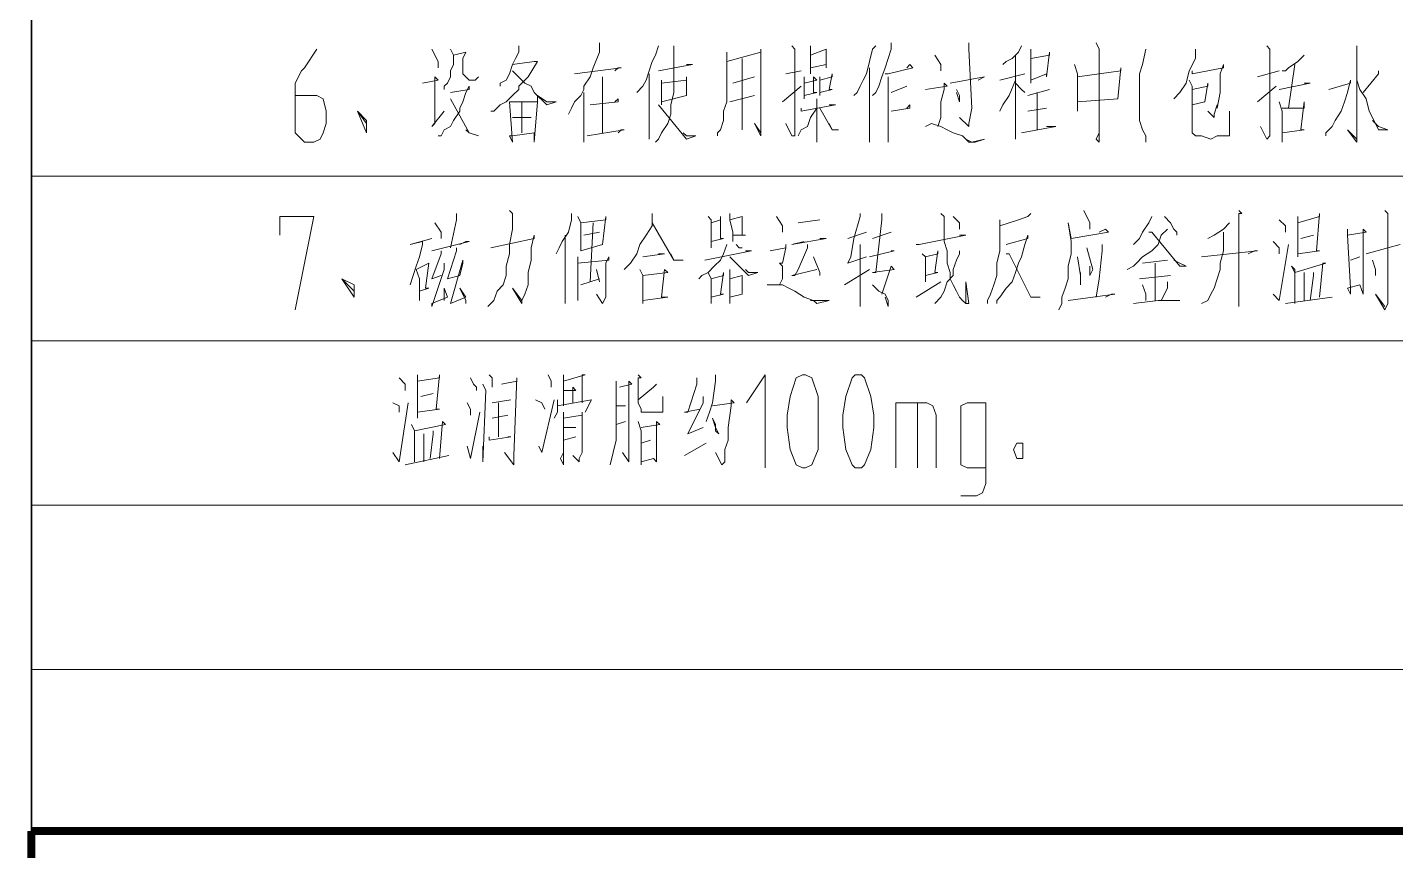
# Model space of a CAD drawing. Header units: inches. Extents: x 46040 to 48278, y -91226 to -88002.
# Drawn here: x 47511.4 to 47723, y -89068.4 to -88941 of the extents above; entities that cross this region are included whole.
import ezdxf

# ---------------------------------------------------------------- set-up
doc = ezdxf.new("R2010")
doc.units = ezdxf.units.IN
doc.layers.add('轮廓线', color=7, linetype='Continuous')

msp = doc.modelspace()

# ---------------------------------------------------------------- linework, layer by layer
at = {"color": 4, "linetype": 'Continuous', "lineweight": 13}
for points, const_width in [([(47511.995, -89502.559), (47511.995, -89065.33)], 1.255), ([(47511.995, -89065.33), (48164.306, -89065.33)], 1.255), ([(47511.995, -89065.33), (48042.945, -89065.33)], 1.123), ([(47511.995, -89065.33), (48164.276, -89065.33)], 1.123), ([(47592.964, -89065.33), (48105.161, -89065.33)], 1.255)]:
    msp.add_lwpolyline(points, dxfattribs=dict(at, const_width=const_width))
at = {"layer": '轮廓线', "lineweight": 35}
for points in [[(47511.995, -88039.568), (47511.995, -89065.33)], [(47511.995, -89065.33), (48164.316, -89065.33)], [(47511.995, -89065.33), (48164.316, -89065.33)]]:
    msp.add_lwpolyline(points, dxfattribs=at)
at = {"layer": '轮廓线', "lineweight": 18}
for points in [[(47556.155, -88944.369), (47554.233, -88947.25), (47553.753, -88947.728), (47552.796, -88949.65), (47552.796, -88951.568), (47552.796, -88955.889), (47552.796, -88957.33), (47553.753, -88958.289), (47554.233, -88958.769), (47555.675, -88958.769), (47556.636, -88958.289), (47557.116, -88957.33), (47557.593, -88955.889), (47557.593, -88953.969), (47557.116, -88952.049), (47556.155, -88951.568), (47552.796, -88951.568)], [(47573.913, -88944.369), (47574.874, -88946.289), (47574.874, -88947.25)], [(47576.796, -88944.369), (47577.276, -88945.33), (47577.276, -88946.769), (47576.796, -88947.728), (47576.796, -88948.689), (47576.316, -88949.65), (47575.835, -88950.129), (47575.835, -88950.609)], [(47587.355, -88943.889), (47587.355, -88944.849), (47586.874, -88945.808), (47586.394, -88946.769), (47585.913, -88948.209), (47585.433, -88949.17), (47584.476, -88949.65), (47584.476, -88950.129)], [(47599.835, -88943.41), (47599.835, -88944.369), (47599.835, -88944.849), (47598.874, -88947.25), (47598.394, -88948.689), (47597.433, -88950.129), (47597.433, -88950.609), (47596.956, -88951.568), (47595.995, -88952.529), (47595.515, -88953.49), (47595.034, -88954.449)], [(47608.956, -88943.889), (47608.476, -88945.33), (47607.995, -88946.289), (47607.515, -88947.728), (47607.034, -88949.17), (47606.554, -88950.129), (47605.593, -88951.09)], [(47611.355, -88943.889), (47611.355, -88944.369), (47611.355, -88947.25), (47611.355, -88949.65), (47611.355, -88951.09), (47610.874, -88953.01), (47610.874, -88954.449), (47610.394, -88955.889), (47609.433, -88957.33), (47608.956, -88958.289), (47608.476, -88958.769)], [(47619.515, -88946.289), (47624.796, -88944.849), (47624.796, -88944.369), (47624.796, -88946.289), (47624.796, -88951.09), (47624.796, -88953.969), (47624.796, -88955.889), (47624.796, -88957.33), (47624.796, -88957.808), (47623.835, -88955.889), (47624.796, -88957.33)], [(47632.476, -88943.889), (47632.476, -88945.33), (47632.476, -88948.209), (47632.476, -88947.25), (47634.874, -88946.769), (47634.874, -88947.25), (47634.874, -88944.369), (47632.476, -88945.33)], [(47642.554, -88943.889), (47642.073, -88944.369), (47641.593, -88946.289), (47641.116, -88948.209), (47640.636, -88949.17), (47640.155, -88950.129), (47639.675, -88951.09), (47639.194, -88951.568)], [(47644.956, -88943.41), (47644.956, -88944.369), (47643.995, -88947.25), (47643.515, -88948.689), (47643.034, -88950.129), (47642.554, -88951.09), (47642.073, -88951.568)], [(47656.956, -88943.41), (47656.956, -88944.369), (47657.433, -88953.49), (47656.956, -88955.889), (47656.956, -88956.369), (47655.515, -88954.93)], [(47665.116, -88943.889), (47664.636, -88944.849), (47663.675, -88945.808), (47662.714, -88946.289), (47662.233, -88946.769)], [(47666.554, -88944.369), (47666.554, -88945.808), (47666.554, -88947.728), (47666.554, -88949.65)], [(47676.636, -88943.41), (47677.116, -88944.369), (47677.116, -88958.769), (47676.636, -88958.289), (47677.116, -88957.33)], [(47684.316, -88944.369), (47683.835, -88946.769), (47683.355, -88948.209), (47683.355, -88950.609), (47683.355, -88952.529), (47683.355, -88955.41), (47683.835, -88956.849), (47684.316, -88957.808), (47684.316, -88958.769)], [(47691.995, -88944.369), (47691.995, -88945.808), (47691.034, -88947.728), (47690.554, -88949.65), (47689.593, -88951.09), (47688.636, -88952.049)], [(47716.956, -88943.889), (47716.956, -88944.849), (47716.956, -88957.33), (47716.956, -88958.289), (47716.956, -88958.769), (47715.515, -88956.849), (47716.956, -88958.289)], [(47577.276, -88945.33), (47579.194, -88944.849), (47578.714, -88945.808), (47578.714, -88946.769), (47578.714, -88947.25), (47578.714, -88948.209), (47579.194, -88948.689), (47579.675, -88949.17), (47580.636, -88949.17), (47581.116, -88948.689)], [(47586.394, -88946.769), (47589.753, -88946.289), (47590.233, -88946.289), (47588.796, -88948.689), (47588.316, -88949.17), (47587.355, -88950.129), (47587.355, -88950.609), (47586.394, -88951.568), (47585.433, -88952.529), (47584.476, -88953.01), (47583.515, -88953.969), (47583.034, -88953.969)], [(47619.515, -88944.849), (47619.515, -88946.289), (47619.515, -88947.728), (47619.515, -88950.609), (47619.515, -88952.529), (47619.034, -88953.969), (47619.034, -88955.41), (47618.554, -88956.849), (47618.073, -88957.33), (47618.073, -88957.808)], [(47621.913, -88945.808), (47621.913, -88955.41), (47621.913, -88956.849), (47621.913, -88956.369), (47621.913, -88954.93)], [(47651.675, -88945.33), (47652.636, -88946.769), (47652.636, -88947.728)], [(47664.155, -88945.33), (47664.155, -88958.289), (47664.155, -88957.33), (47664.155, -88955.889)], [(47666.554, -88949.17), (47668.956, -88948.209), (47668.956, -88948.689), (47669.433, -88944.849), (47669.433, -88945.33), (47666.554, -88945.808)], [(47708.796, -88945.33), (47707.835, -88946.289), (47706.394, -88947.25), (47705.913, -88947.728), (47705.433, -88947.728)], [(47572.476, -88949.65), (47574.874, -88949.17), (47574.394, -88948.689), (47574.394, -88949.65), (47574.394, -88955.889), (47573.913, -88956.369), (47575.835, -88953.969)], [(47586.394, -88947.728), (47586.874, -88948.209), (47587.835, -88949.17), (47588.316, -88949.65), (47589.276, -88950.129), (47589.753, -88951.09), (47591.675, -88953.01), (47593.116, -88952.529), (47591.675, -88952.529), (47590.233, -88951.568), (47590.233, -88952.529), (47586.394, -88952.529), (47585.913, -88952.529), (47586.394, -88958.769), (47585.913, -88957.808), (47586.394, -88957.808), (47589.753, -88957.33), (47589.753, -88958.769), (47590.233, -88952.529)], [(47595.995, -88948.209), (47603.194, -88947.25), (47602.714, -88947.25), (47602.233, -88947.728)], [(47600.316, -88948.689), (47600.316, -88949.17), (47600.316, -88957.33)], [(47607.515, -88948.209), (47607.515, -88955.889), (47607.515, -88958.289), (47607.515, -88957.33), (47607.515, -88955.889)], [(47608.956, -88947.728), (47614.233, -88946.769), (47613.753, -88946.769), (47613.276, -88946.769)], [(47609.433, -88949.17), (47609.433, -88950.129), (47609.433, -88951.568), (47609.433, -88953.01), (47609.433, -88952.529), (47613.276, -88951.568), (47613.276, -88948.689), (47613.276, -88949.17), (47609.433, -88949.65)], [(47623.835, -88948.689), (47620.476, -88949.65)], [(47628.636, -88948.209), (47631.034, -88947.728)], [(47631.515, -88948.689), (47631.515, -88949.65), (47631.515, -88952.049), (47631.515, -88951.568), (47633.433, -88951.09), (47632.956, -88951.09), (47632.956, -88948.689), (47633.433, -88949.17), (47631.515, -88949.65)], [(47633.913, -88948.689), (47633.913, -88949.17), (47633.913, -88951.568), (47633.913, -88951.09), (47635.835, -88950.609), (47635.355, -88950.609), (47635.835, -88948.209), (47635.835, -88948.689), (47633.913, -88949.17)], [(47641.593, -88947.25), (47641.593, -88958.769), (47641.593, -88957.33), (47641.593, -88956.369)], [(47643.995, -88948.209), (47644.476, -88948.209), (47648.316, -88947.25), (47647.835, -88946.769), (47647.355, -88947.25)], [(47644.476, -88948.689), (47644.476, -88954.93), (47644.476, -88957.33), (47644.476, -88958.769), (47644.476, -88958.289), (47644.476, -88956.369)], [(47654.073, -88949.65), (47659.355, -88948.689), (47658.394, -88949.17)], [(47665.593, -88948.209), (47661.753, -88949.17)], [(47673.276, -88946.769), (47673.753, -88948.209), (47673.753, -88952.529), (47673.753, -88953.969)], [(47673.753, -88948.689), (47680.476, -88947.728), (47680.476, -88947.25), (47679.995, -88952.049), (47673.753, -88952.529)], [(47701.593, -88948.689), (47704.956, -88947.728)], [(47707.355, -88946.769), (47706.394, -88953.49)], [(47720.316, -88947.728), (47720.316, -88948.209), (47717.913, -88951.09)], [(47576.796, -88951.09), (47579.675, -88950.609), (47579.675, -88950.129), (47579.194, -88951.09), (47578.714, -88952.529), (47578.233, -88953.49), (47578.233, -88953.969), (47577.276, -88955.41), (47576.796, -88956.369), (47575.835, -88956.849), (47575.355, -88957.808), (47574.874, -88957.808)], [(47628.155, -88952.529), (47631.034, -88950.129)], [(47644.956, -88951.09), (47647.355, -88950.129)], [(47650.233, -88950.609), (47653.593, -88950.129), (47653.116, -88949.65), (47653.116, -88950.609), (47652.636, -88952.529), (47652.636, -88953.01), (47652.636, -88953.49), (47652.636, -88954.449), (47652.636, -88954.93), (47652.155, -88956.369)], [(47655.034, -88950.609), (47655.515, -88951.568), (47655.515, -88952.529), (47655.034, -88951.09)], [(47664.155, -88949.17), (47663.194, -88951.568), (47662.233, -88953.01), (47661.753, -88953.969)], [(47664.155, -88949.65), (47665.116, -88950.609), (47665.593, -88951.09)], [(47666.073, -88951.568), (47669.433, -88950.609)], [(47691.515, -88950.609), (47693.913, -88950.129), (47693.913, -88949.65), (47693.433, -88952.529), (47691.515, -88953.01)], [(47701.593, -88952.529), (47704.476, -88950.129)], [(47704.956, -88950.609), (47709.753, -88949.65), (47709.276, -88949.65), (47708.796, -88949.65)], [(47712.636, -88950.609), (47715.995, -88949.65), (47715.995, -88949.17), (47715.515, -88951.09), (47715.034, -88952.529), (47714.554, -88953.969), (47713.593, -88955.41), (47713.116, -88956.369), (47712.155, -88957.33), (47712.155, -88957.808)], [(47716.956, -88949.17), (47717.433, -88950.609), (47718.394, -88952.049), (47718.874, -88953.969), (47719.835, -88955.889), (47720.316, -88956.849), (47721.753, -88956.849), (47720.316, -88956.369)], [(47587.835, -88952.529), (47587.835, -88957.33)], [(47597.433, -88951.09), (47597.433, -88957.33), (47597.433, -88958.289), (47597.433, -88958.769), (47597.433, -88957.808), (47597.433, -88956.849)], [(47598.394, -88953.01), (47598.394, -88953.01), (47602.714, -88952.529), (47602.714, -88952.049), (47602.233, -88952.529)], [(47608.956, -88953.01), (47613.276, -88958.289), (47614.714, -88957.808), (47613.276, -88957.808), (47612.796, -88957.33)], [(47619.995, -88952.529), (47623.835, -88951.568)], [(47631.034, -88953.49), (47631.034, -88953.969), (47636.316, -88953.01), (47635.835, -88953.01), (47635.355, -88953.01)], [(47633.433, -88952.049), (47633.433, -88952.529), (47633.433, -88958.769), (47633.433, -88957.808), (47633.433, -88957.33)], [(47644.956, -88953.969), (47647.835, -88953.49), (47647.835, -88953.01), (47647.355, -88953.49)], [(47667.515, -88951.09), (47667.515, -88956.849)], [(47704.956, -88952.529), (47705.433, -88953.969), (47705.433, -88958.769), (47705.433, -88957.33), (47708.796, -88956.849), (47708.316, -88956.849), (47708.796, -88952.529), (47708.796, -88953.49), (47705.433, -88953.49)], [(47563.835, -88955.889), (47562.394, -88953.969), (47563.835, -88957.33), (47563.835, -88955.41), (47562.394, -88953.969)], [(47586.394, -88954.93), (47589.276, -88954.93)], [(47633.433, -88953.49), (47632.476, -88954.93), (47631.995, -88956.369), (47631.034, -88956.849), (47630.554, -88957.808)], [(47668.956, -88953.49), (47666.073, -88953.969)], [(47597.913, -88957.808), (47603.675, -88956.849), (47603.194, -88956.849), (47602.714, -88957.33)], [(47650.233, -88956.369), (47651.194, -88955.889), (47652.636, -88956.369), (47653.593, -88956.849), (47654.554, -88957.33), (47655.995, -88957.808), (47656.956, -88958.769), (47657.913, -88958.769), (47659.355, -88958.289), (47657.433, -88958.769), (47656.476, -88958.289)], [(47665.116, -88957.33), (47670.394, -88956.369), (47669.913, -88956.369), (47668.956, -88956.369)], [(47719.355, -88955.41), (47720.316, -88956.369)], [(47577.753, -88969.808), (47577.753, -88970.769), (47576.796, -88975.09)], [(47585.913, -88969.33), (47586.394, -88969.808), (47586.394, -88972.209), (47585.913, -88974.609), (47585.913, -88976.049), (47585.433, -88977.969), (47585.433, -88979.41), (47584.956, -88980.849), (47583.995, -88981.808), (47583.515, -88983.25), (47583.034, -88983.728), (47582.554, -88984.209)], [(47595.515, -88969.808), (47595.515, -88970.769), (47595.034, -88972.689), (47594.073, -88974.129), (47593.593, -88975.09), (47593.116, -88976.049)], [(47607.995, -88969.808), (47607.995, -88971.728), (47607.034, -88973.17), (47606.073, -88974.609), (47605.593, -88976.049), (47604.636, -88977.49), (47603.675, -88978.449)], [(47619.995, -88969.808), (47619.995, -88970.769), (47620.476, -88972.689), (47620.476, -88974.129), (47620.476, -88973.17), (47622.394, -88973.17), (47621.913, -88973.17), (47621.913, -88970.289), (47619.995, -88970.769)], [(47640.155, -88969.808), (47640.155, -88970.289), (47639.194, -88973.65), (47638.714, -88976.529), (47638.233, -88977.49), (47641.116, -88976.529)], [(47643.515, -88969.808), (47643.515, -88970.769), (47642.554, -88978.93), (47642.073, -88978.93), (47645.433, -88978.449), (47644.956, -88977.969), (47643.515, -88982.289)], [(47652.636, -88969.808), (47653.116, -88970.289), (47653.116, -88970.769), (47653.116, -88974.129), (47653.593, -88975.568), (47653.593, -88976.529), (47653.593, -88977.49), (47654.073, -88978.93), (47654.073, -88979.889), (47654.554, -88980.849), (47655.034, -88981.808), (47655.515, -88982.769), (47655.995, -88983.25), (47656.476, -88983.728), (47656.956, -88983.728), (47656.476, -88980.369), (47656.476, -88983.728)], [(47666.554, -88969.808), (47666.073, -88970.289), (47664.636, -88970.769), (47663.194, -88971.25), (47661.753, -88971.728)], [(47674.714, -88969.33), (47675.675, -88971.25), (47675.675, -88972.209)], [(47698.714, -88969.33), (47699.194, -88969.808), (47698.714, -88969.808), (47698.714, -88984.209), (47698.714, -88983.25), (47698.714, -88981.808)], [(47707.835, -88970.289), (47707.835, -88971.25), (47707.835, -88973.65), (47707.835, -88976.529), (47707.835, -88976.049), (47711.194, -88975.568), (47710.714, -88975.568), (47711.194, -88969.808), (47711.194, -88970.289), (47707.835, -88971.25)], [(47721.276, -88969.33), (47721.753, -88969.808), (47721.753, -88976.529), (47721.753, -88980.369), (47721.753, -88983.728), (47721.276, -88984.689), (47719.835, -88982.289), (47721.276, -88984.209)], [(47550.394, -88973.17), (47550.394, -88970.289), (47555.675, -88970.289), (47552.796, -88984.689)], [(47574.394, -88971.25), (47575.355, -88972.689), (47575.355, -88973.65)], [(47596.476, -88970.289), (47596.956, -88971.25), (47596.956, -88975.568), (47600.316, -88974.609), (47600.796, -88970.289), (47600.796, -88970.769), (47596.956, -88971.25)], [(47598.874, -88971.25), (47598.394, -88980.369)], [(47616.636, -88970.289), (47617.116, -88970.769), (47617.116, -88971.728), (47617.116, -88975.09), (47617.116, -88974.129), (47619.034, -88973.65), (47618.554, -88973.65), (47618.554, -88970.289), (47618.554, -88970.769), (47617.116, -88971.25)], [(47627.194, -88970.289), (47628.155, -88971.728), (47628.155, -88972.689)], [(47630.554, -88971.25), (47633.913, -88970.769)], [(47654.554, -88970.289), (47655.515, -88971.25), (47655.515, -88972.209)], [(47661.753, -88970.769), (47661.753, -88972.209), (47661.753, -88973.65), (47661.753, -88975.568), (47661.276, -88977.49), (47661.276, -88979.41), (47660.796, -88980.849), (47660.316, -88982.289), (47659.835, -88983.25), (47659.835, -88983.728)], [(47677.116, -88972.689), (47678.073, -88972.209), (47678.554, -88972.689), (47672.796, -88973.65), (47672.316, -88971.25), (47672.796, -88974.129), (47672.796, -88976.049), (47672.316, -88977.969), (47672.316, -88979.889), (47671.835, -88981.33), (47671.355, -88982.769), (47671.355, -88983.728), (47670.874, -88984.689)], [(47685.276, -88970.289), (47684.796, -88971.25), (47683.835, -88972.689), (47683.355, -88973.65), (47682.394, -88974.609)], [(47687.194, -88970.289), (47688.155, -88971.25), (47688.636, -88972.209), (47689.116, -88972.689), (47689.116, -88973.17)], [(47697.276, -88971.25), (47696.316, -88972.209), (47694.874, -88973.17), (47693.913, -88973.65)], [(47704.956, -88970.769), (47705.913, -88971.728), (47705.913, -88972.689)], [(47573.913, -88973.65), (47570.554, -88974.609), (47572.476, -88974.129), (47572.476, -88974.609), (47571.995, -88976.529), (47571.515, -88977.969), (47571.034, -88979.41), (47570.554, -88980.849)], [(47573.913, -88975.568), (47579.675, -88974.129), (47579.194, -88974.129), (47578.233, -88974.609)], [(47583.034, -88975.09), (47589.753, -88973.65), (47589.753, -88973.17), (47589.276, -88975.09), (47589.276, -88977.01), (47588.796, -88978.93), (47588.796, -88980.849), (47588.316, -88982.289), (47587.835, -88983.25), (47587.835, -88983.728), (47586.394, -88981.33), (47587.835, -88983.25)], [(47594.554, -88973.17), (47594.554, -88983.728), (47594.554, -88982.769), (47594.554, -88981.808)], [(47597.433, -88973.17), (47599.835, -88972.689)], [(47631.515, -88974.129), (47629.593, -88974.609), (47634.874, -88973.65), (47634.394, -88973.65), (47633.913, -88973.65)], [(47641.116, -88972.689), (47638.233, -88973.65)], [(47642.073, -88973.65), (47644.956, -88972.689)], [(47648.796, -88974.609), (47649.276, -88974.609), (47656.476, -88973.17), (47655.995, -88973.17), (47655.515, -88973.17)], [(47662.714, -88974.609), (47666.073, -88973.65), (47666.073, -88973.17), (47665.593, -88974.609), (47665.116, -88976.529), (47664.636, -88977.49), (47664.155, -88978.93), (47663.675, -88980.369), (47662.714, -88981.33), (47661.753, -88982.769), (47661.276, -88983.25), (47661.276, -88983.728)], [(47687.675, -88972.209), (47686.714, -88973.17), (47686.233, -88974.609), (47685.276, -88975.568), (47683.835, -88976.529), (47682.874, -88977.49), (47682.394, -88977.969), (47681.433, -88978.449)], [(47684.796, -88972.689), (47685.276, -88972.689), (47689.593, -88977.969), (47690.554, -88977.969), (47689.593, -88977.49), (47688.636, -88977.01)], [(47696.316, -88972.689), (47696.316, -88975.568), (47695.835, -88977.49), (47695.835, -88978.449), (47695.355, -88979.889), (47694.874, -88981.33), (47694.394, -88982.289), (47693.913, -88983.25), (47692.956, -88983.728)], [(47703.995, -88974.129), (47704.956, -88975.09), (47704.956, -88976.049)], [(47708.316, -88973.65), (47710.233, -88973.17)], [(47715.515, -88972.209), (47715.515, -88973.17), (47715.995, -88981.33), (47715.995, -88982.289), (47715.515, -88981.33), (47717.433, -88980.849), (47717.913, -88982.289), (47717.913, -88977.01), (47717.913, -88972.209), (47718.394, -88972.689), (47715.515, -88973.17)], [(47575.355, -88975.568), (47575.355, -88976.049), (47573.913, -88979.889), (47575.355, -88979.41)], [(47577.753, -88975.09), (47577.753, -88975.568), (47576.316, -88979.889), (47578.233, -88979.41), (47578.714, -88977.49), (47578.714, -88977.01), (47576.796, -88983.728), (47579.194, -88982.769), (47578.233, -88981.33), (47579.194, -88983.25), (47579.194, -88983.728)], [(47606.554, -88976.529), (47609.913, -88976.049), (47609.433, -88976.049), (47608.956, -88976.049)], [(47619.515, -88974.609), (47619.034, -88976.049), (47618.554, -88977.01), (47617.593, -88977.969), (47616.636, -88978.93), (47615.675, -88979.41), (47615.194, -88979.889)], [(47616.155, -88977.01), (47623.355, -88975.568), (47622.874, -88975.568), (47622.394, -88975.568)], [(47620.956, -88974.609), (47621.433, -88975.09), (47621.913, -88975.09)], [(47633.433, -88978.449), (47629.593, -88979.41), (47630.073, -88979.41), (47630.554, -88978.449), (47631.995, -88975.09), (47631.995, -88974.609)], [(47640.155, -88974.609), (47640.155, -88975.09), (47640.155, -88984.209), (47640.155, -88983.25), (47640.155, -88982.289)], [(47641.593, -88976.529), (47645.433, -88975.568), (47644.956, -88975.568)], [(47649.753, -88976.049), (47650.233, -88976.529), (47650.233, -88978.449), (47650.233, -88980.369), (47650.233, -88979.41), (47652.155, -88978.93), (47651.675, -88978.93), (47652.155, -88975.568), (47652.155, -88976.049), (47650.233, -88976.529)], [(47655.515, -88975.568), (47655.515, -88976.049), (47655.034, -88977.01), (47654.554, -88978.449), (47654.554, -88979.41), (47653.593, -88980.369), (47653.116, -88981.808), (47652.636, -88982.769), (47651.675, -88983.728)], [(47675.194, -88975.09), (47676.155, -88978.449), (47675.675, -88979.41), (47675.675, -88977.969)], [(47677.593, -88974.609), (47677.593, -88975.568), (47677.116, -88979.889), (47676.636, -88982.769)], [(47692.956, -88976.529), (47701.593, -88975.568), (47701.116, -88975.568), (47700.155, -88976.049)], [(47703.995, -88982.289), (47704.956, -88983.25), (47706.394, -88974.609)], [(47718.394, -88976.049), (47721.753, -88975.09), (47723.675, -88974.609)], [(47571.515, -88978.449), (47571.995, -88979.889), (47571.995, -88981.808), (47571.995, -88983.25), (47571.995, -88982.769), (47571.995, -88981.808), (47573.433, -88981.33), (47572.956, -88981.33), (47573.433, -88977.49), (47571.515, -88978.449)], [(47575.835, -88977.49), (47575.835, -88978.449), (47573.913, -88984.209), (47573.913, -88983.728), (47576.316, -88982.769), (47575.835, -88981.33), (47575.835, -88983.25), (47575.835, -88982.769)], [(47596.476, -88976.529), (47596.476, -88983.25), (47596.476, -88982.769), (47596.476, -88981.808)], [(47599.355, -88978.449), (47599.835, -88980.369)], [(47606.073, -88978.449), (47606.554, -88979.41), (47606.554, -88981.33), (47606.554, -88983.728), (47606.554, -88983.25), (47610.394, -88982.769), (47609.433, -88982.769), (47609.913, -88978.449), (47610.394, -88978.93), (47606.554, -88979.41)], [(47619.995, -88976.529), (47622.874, -88979.41), (47624.316, -88978.93), (47622.874, -88978.93), (47622.394, -88978.449)], [(47619.995, -88978.449), (47619.995, -88979.41), (47619.995, -88983.728), (47619.995, -88982.769), (47621.913, -88982.289), (47621.913, -88979.41), (47619.995, -88979.889)], [(47632.956, -88976.529), (47633.913, -88978.93), (47633.913, -88979.41)], [(47637.753, -88980.849), (47641.593, -88978.449)], [(47673.753, -88976.529), (47674.233, -88979.41), (47674.233, -88980.849), (47674.233, -88978.93)], [(47687.675, -88977.01), (47683.835, -88977.49)], [(47685.753, -88977.49), (47685.753, -88983.25)], [(47711.194, -88982.769), (47711.675, -88977.49), (47712.155, -88977.49), (47707.355, -88978.93), (47706.874, -88977.969), (47707.355, -88978.449), (47707.355, -88983.728)], [(47715.995, -88977.01), (47717.433, -88976.529)], [(47719.355, -88977.01), (47719.835, -88978.449), (47719.835, -88979.41)], [(47561.913, -88981.808), (47559.995, -88979.889), (47561.913, -88982.769), (47561.913, -88980.849), (47559.995, -88979.889)], [(47596.956, -88980.849), (47599.835, -88979.889)], [(47616.636, -88978.93), (47617.116, -88979.889), (47617.116, -88981.808), (47617.116, -88982.289), (47617.116, -88983.728), (47617.116, -88982.769), (47619.034, -88982.289), (47618.554, -88982.289), (47619.034, -88978.93), (47619.034, -88979.41), (47617.116, -88979.889)], [(47648.796, -88982.769), (47648.796, -88982.769), (47652.636, -88980.369)], [(47688.155, -88979.41), (47683.355, -88979.889)], [(47687.675, -88980.369), (47687.675, -88981.33), (47686.714, -88983.25)], [(47708.796, -88983.25), (47708.796, -88979.41), (47708.796, -88978.93)], [(47710.233, -88978.93), (47710.233, -88979.41), (47709.753, -88983.25)], [(47625.753, -88980.849), (47627.194, -88980.849), (47628.155, -88980.849), (47629.116, -88981.33), (47630.073, -88981.808), (47631.515, -88982.769), (47632.956, -88983.25), (47633.433, -88983.728), (47635.355, -88983.25), (47633.433, -88983.25), (47632.476, -88983.25)], [(47642.073, -88980.849), (47643.034, -88981.808), (47643.995, -88982.289), (47644.476, -88983.25), (47644.476, -88983.728), (47644.476, -88984.209), (47643.995, -88982.769)], [(47672.316, -88983.25), (47679.515, -88982.289), (47679.034, -88982.289), (47678.073, -88982.769)], [(47683.835, -88980.849), (47684.316, -88982.289), (47684.316, -88982.769), (47684.316, -88983.25)], [(47682.394, -88983.728), (47686.233, -88983.25), (47689.593, -88983.25), (47689.116, -88983.25), (47688.155, -88983.25)], [(47705.913, -88983.728), (47713.116, -88982.769)], [(47568.84, -88995.25), (47569.801, -88996.209), (47569.801, -88997.17)], [(47571.719, -88994.769), (47571.719, -88996.209), (47571.719, -88998.129), (47571.719, -89001.49), (47571.719, -89000.529), (47575.078, -89000.049), (47574.598, -89000.049), (47575.078, -88994.769), (47575.078, -88995.25), (47571.719, -88995.728)], [(47579.879, -88995.25), (47580.36, -88996.209), (47580.84, -88996.689), (47580.84, -88997.17)], [(47582.758, -88994.769), (47583.239, -88995.25), (47583.239, -88995.728), (47583.239, -88996.689)], [(47591.879, -88994.769), (47592.36, -88995.728), (47592.36, -88996.209), (47592.36, -88996.689)], [(47594.278, -88994.769), (47594.278, -88999.568)], [(47594.278, -88995.728), (47594.278, -88995.728), (47597.641, -88994.769), (47597.16, -88994.769), (47597.16, -88999.09)], [(47614.918, -88995.25), (47614.918, -88996.209), (47613.481, -89000.529), (47613, -89000.529), (47615.399, -89000.049)], [(47617.801, -88994.769), (47617.801, -88995.728), (47617.321, -88999.09), (47616.84, -89000.529), (47616.36, -89001.969)], [(47625.481, -89009.17), (47625.481, -88994.769), (47622.598, -88999.09)], [(47631.719, -89009.17), (47632.68, -89008.689), (47633.641, -89006.289), (47633.641, -89002.93), (47633.641, -89001.01), (47633.641, -88998.129), (47632.68, -88995.25), (47631.719, -88994.769), (47631.239, -88994.769), (47630.278, -88995.25), (47629.321, -88998.129), (47628.84, -89001.01), (47628.84, -89002.93), (47629.321, -89006.289), (47630.278, -89008.689), (47631.239, -89009.17), (47631.719, -89009.17)], [(47640.36, -89009.17), (47640.84, -89008.689), (47641.801, -89006.289), (47642.278, -89002.93), (47642.278, -89001.01), (47641.801, -88998.129), (47640.84, -88995.25), (47640.36, -88994.769), (47639.399, -88994.769), (47638.918, -88995.25), (47637.957, -88998.129), (47637.481, -89001.01), (47637.481, -89002.93), (47637.957, -89006.289), (47638.918, -89008.689), (47639.399, -89009.17), (47640.36, -89009.17)], [(47581.801, -88996.209), (47582.278, -88997.17), (47581.801, -89008.209), (47581.801, -89007.25), (47581.801, -89005.808)], [(47594.278, -88997.17), (47596.199, -88997.17), (47595.719, -88996.689), (47595.719, -88999.09)], [(47602.438, -88995.728), (47602.438, -88996.689), (47602.438, -88999.568), (47602.438, -89001.49), (47602.438, -89003.41), (47602.438, -89004.849), (47601.957, -89006.769), (47601.481, -89008.689)], [(47608.68, -88996.209), (47608.199, -88996.689), (47605.801, -88998.609)], [(47567.879, -88999.09), (47568.84, -88999.568), (47568.84, -89000.529)], [(47567.879, -89006.769), (47568.84, -89008.209), (47570.278, -88999.09)], [(47572.199, -88998.129), (47574.117, -88997.65)], [(47579.399, -88999.09), (47579.879, -89000.049), (47579.879, -89001.01)], [(47583.239, -88999.09), (47586.117, -88998.609)], [(47584.199, -89004.369), (47584.199, -88999.09)], [(47589.957, -88998.609), (47590.918, -88999.09), (47591.399, -89000.049)], [(47590.438, -89005.808), (47590.918, -89006.769), (47592.84, -88998.609)], [(47593.321, -88998.609), (47593.321, -88999.568), (47593.321, -89000.529), (47592.84, -89001.49)], [(47593.321, -88999.568), (47598.598, -88998.609), (47597.641, -89000.529)], [(47602.438, -88999.568), (47603.879, -88999.568)], [(47615.879, -88998.129), (47615.879, -88999.09), (47613.481, -89003.889), (47615.879, -89002.93)], [(47645.641, -89009.17), (47645.641, -88999.09), (47650.438, -88999.09), (47651.399, -88999.568), (47651.879, -89001.01), (47651.879, -89009.17)], [(47649, -89009.17), (47649, -88999.09)], [(47659.559, -89009.17), (47656.68, -89009.17), (47655.719, -89008.689), (47655.719, -89007.25), (47655.719, -89001.01), (47655.719, -88999.568), (47656.68, -88999.09), (47659.559, -88999.09), (47659.559, -89011.568), (47659.078, -89013.01), (47658.117, -89013.49), (47655.719, -89013.49)], [(47579.399, -89005.808), (47579.879, -89007.728), (47581.321, -89000.529)], [(47585.641, -89001.01), (47583.239, -89001.49)], [(47594.278, -89000.529), (47594.278, -89001.49), (47594.278, -89008.689), (47593.801, -89007.728), (47594.278, -89006.769)], [(47617.321, -89001.49), (47617.801, -89002.93), (47618.278, -89003.889)], [(47617.321, -89001.49), (47617.801, -89002.449), (47617.801, -89003.41), (47618.278, -89003.889)], [(47574.117, -89003.41), (47574.117, -89003.889), (47573.641, -89007.728)], [(47596.199, -89002.93), (47594.278, -89002.93)], [(47603.879, -89001.969), (47603.879, -89001.969), (47602.438, -89002.449)], [(47605.801, -89001.969), (47606.278, -89003.41), (47606.278, -89008.689), (47606.278, -89008.209), (47608.199, -89007.728), (47608.68, -89008.209), (47608.68, -89006.289), (47608.68, -89001.969), (47609.16, -89002.449), (47606.278, -89002.93)], [(47572.68, -89008.209), (47572.68, -89003.889)], [(47585.641, -89004.369), (47585.641, -89004.369), (47586.117, -89004.369), (47582.758, -89004.849), (47582.758, -89004.369)], [(47594.278, -89004.849), (47596.199, -89004.369)], [(47606.278, -89005.33), (47607.719, -89004.849)], [(47613, -89007.25), (47616.36, -89005.33)], [(47665.321, -89005.33), (47665.321, -89006.289), (47665.321, -89007.728), (47664.36, -89007.728), (47663.879, -89006.289), (47664.36, -89005.33), (47665.321, -89005.33)], [(47569.801, -89008.689), (47576.52, -89007.25)]]:
    msp.add_lwpolyline(points, dxfattribs=at)
at = {"layer": '轮廓线', "lineweight": 5}
for points in [[(47511.995, -88964.049), (48164.316, -88964.049)], [(47511.995, -88989.49), (48164.316, -88989.49)], [(47511.995, -89014.93), (48164.316, -89014.93)], [(47511.995, -89040.369), (48164.316, -89040.369)], [(47548.476, -89040.369), (48164.316, -89040.369)]]:
    msp.add_lwpolyline(points, dxfattribs=at)
at = {"layer": '轮廓线', "lineweight": 18}
for points, knots in [([(47629.593, -88943.889), (47629.593, -88943.889), (47630.073, -88944.369), (47630.073, -88944.369), (47630.073, -88944.369), (47630.073, -88957.33), (47630.073, -88957.33), (47630.073, -88957.33), (47630.073, -88957.808), (47630.073, -88957.808), (47630.073, -88957.808), (47629.593, -88957.808), (47629.593, -88957.808), (47629.593, -88957.808), (47628.636, -88955.889), (47628.636, -88955.889), (47628.636, -88955.889), (47629.593, -88957.808), (47629.593, -88957.808)], [0, 0, 0, 0, 1, 1, 1, 2, 2, 2, 3, 3, 3, 4, 4, 4, 5, 5, 5, 6, 6, 6, 6]), ([(47703.034, -88943.889), (47703.034, -88943.889), (47703.515, -88944.369), (47703.515, -88944.369), (47703.515, -88944.369), (47703.515, -88952.529), (47703.515, -88952.529), (47703.515, -88952.529), (47703.515, -88955.41), (47703.515, -88955.41), (47703.515, -88955.41), (47703.515, -88957.33), (47703.515, -88957.33), (47703.515, -88957.33), (47703.515, -88957.808), (47703.515, -88957.808), (47703.515, -88957.808), (47703.034, -88958.289), (47703.034, -88958.289), (47703.034, -88958.289), (47702.073, -88956.369), (47702.073, -88956.369), (47702.073, -88956.369), (47703.034, -88958.289), (47703.034, -88958.289)], [0, 0, 0, 0, 1, 1, 1, 2, 2, 2, 3, 3, 3, 4, 4, 4, 5, 5, 5, 6, 6, 6, 7, 7, 7, 8, 8, 8, 8]), ([(47691.515, -88947.728), (47691.515, -88947.728), (47691.515, -88948.209), (47691.515, -88948.209), (47691.515, -88948.209), (47696.316, -88947.25), (47696.316, -88947.25), (47696.316, -88947.25), (47696.316, -88946.769), (47696.316, -88946.769), (47696.316, -88946.769), (47695.835, -88948.209), (47695.835, -88948.209), (47695.835, -88948.209), (47695.835, -88951.09), (47695.835, -88951.09), (47695.835, -88951.09), (47695.355, -88953.49), (47695.355, -88953.49), (47695.355, -88953.49), (47695.355, -88953.01), (47695.355, -88953.01), (47695.355, -88953.01), (47694.874, -88954.449), (47694.874, -88954.449), (47694.874, -88954.449), (47694.874, -88954.93), (47694.874, -88954.93), (47694.874, -88954.93), (47693.913, -88953.969), (47693.913, -88953.969), (47693.913, -88953.969), (47694.874, -88954.93), (47694.874, -88954.93)], [0, 0, 0, 0, 1, 1, 1, 2, 2, 2, 3, 3, 3, 4, 4, 4, 5, 5, 5, 6, 6, 6, 7, 7, 7, 8, 8, 8, 9, 9, 9, 10, 10, 10, 11, 11, 11, 11]), ([(47691.034, -88949.17), (47691.034, -88949.17), (47691.515, -88950.129), (47691.515, -88950.129), (47691.515, -88950.129), (47691.515, -88955.889), (47691.515, -88955.889), (47691.515, -88955.889), (47691.515, -88956.849), (47691.515, -88956.849), (47691.515, -88956.849), (47691.515, -88957.33), (47691.515, -88957.33), (47691.515, -88957.33), (47691.995, -88957.808), (47691.995, -88957.808), (47691.995, -88957.808), (47692.956, -88957.808), (47692.956, -88957.808), (47692.956, -88957.808), (47694.394, -88958.289), (47694.394, -88958.289), (47694.394, -88958.289), (47695.355, -88957.808), (47695.355, -88957.808), (47695.355, -88957.808), (47696.316, -88957.808), (47696.316, -88957.808), (47696.316, -88957.808), (47697.276, -88957.808), (47697.276, -88957.808), (47697.276, -88957.808), (47697.276, -88953.969), (47697.276, -88953.969), (47697.276, -88953.969), (47697.276, -88957.808), (47697.276, -88957.808)], [0, 0, 0, 0, 1, 1, 1, 2, 2, 2, 3, 3, 3, 4, 4, 4, 5, 5, 5, 6, 6, 6, 7, 7, 7, 8, 8, 8, 9, 9, 9, 10, 10, 10, 11, 11, 11, 12, 12, 12, 12]), ([(47576.796, -88952.049), (47576.796, -88952.049), (47576.796, -88952.049), (47576.796, -88952.049), (47576.796, -88952.049), (47579.675, -88957.33), (47579.675, -88957.33), (47579.675, -88957.33), (47581.116, -88957.808), (47581.116, -88957.808), (47581.116, -88957.808), (47579.675, -88957.33), (47579.675, -88957.33), (47579.675, -88957.33), (47579.194, -88956.849), (47579.194, -88956.849)], [0, 0, 0, 0, 1, 1, 1, 2, 2, 2, 3, 3, 3, 4, 4, 4, 5, 5, 5, 5]), ([(47633.913, -88953.49), (47633.913, -88953.49), (47635.835, -88956.849), (47635.835, -88956.849), (47635.835, -88956.849), (47636.796, -88956.849), (47636.796, -88956.849), (47636.796, -88956.849), (47635.835, -88956.849), (47635.835, -88956.849), (47635.835, -88956.849), (47635.355, -88955.889), (47635.355, -88955.889)], [0, 0, 0, 0, 1, 1, 1, 2, 2, 2, 3, 3, 3, 4, 4, 4, 4]), ([(47607.995, -88971.25), (47607.995, -88971.25), (47611.355, -88977.01), (47611.355, -88977.01), (47611.355, -88977.01), (47612.796, -88977.01), (47612.796, -88977.01), (47612.796, -88977.01), (47611.355, -88977.01), (47611.355, -88977.01), (47611.355, -88977.01), (47610.874, -88976.049), (47610.874, -88976.049)], [0, 0, 0, 0, 1, 1, 1, 2, 2, 2, 3, 3, 3, 4, 4, 4, 4]), ([(47626.233, -88975.568), (47626.233, -88975.568), (47628.636, -88975.09), (47628.636, -88975.09), (47628.636, -88975.09), (47628.636, -88974.609), (47628.636, -88974.609), (47628.636, -88974.609), (47628.636, -88975.09), (47628.636, -88975.09), (47628.636, -88975.09), (47628.155, -88977.49), (47628.155, -88977.49), (47628.155, -88977.49), (47627.675, -88977.49), (47627.675, -88977.49), (47627.675, -88977.49), (47628.155, -88977.969), (47628.155, -88977.969), (47628.155, -88977.969), (47628.155, -88978.449), (47628.155, -88978.449), (47628.155, -88978.449), (47628.155, -88978.93), (47628.155, -88978.93), (47628.155, -88978.93), (47628.155, -88979.889), (47628.155, -88979.889), (47628.155, -88979.889), (47627.675, -88980.849), (47627.675, -88980.849)], [0, 0, 0, 0, 1, 1, 1, 2, 2, 2, 3, 3, 3, 4, 4, 4, 5, 5, 5, 6, 6, 6, 7, 7, 7, 8, 8, 8, 9, 9, 9, 10, 10, 10, 10]), ([(47662.714, -88976.049), (47662.714, -88976.049), (47663.194, -88976.049), (47663.194, -88976.049), (47663.194, -88976.049), (47666.554, -88982.769), (47666.554, -88982.769), (47666.554, -88982.769), (47667.995, -88982.769), (47667.995, -88982.769), (47667.995, -88982.769), (47666.554, -88982.769), (47666.554, -88982.769), (47666.554, -88982.769), (47666.073, -88981.808), (47666.073, -88981.808)], [0, 0, 0, 0, 1, 1, 1, 2, 2, 2, 3, 3, 3, 4, 4, 4, 5, 5, 5, 5]), ([(47596.476, -88977.49), (47596.476, -88977.49), (47601.276, -88977.01), (47601.276, -88977.01), (47601.276, -88977.01), (47601.276, -88976.529), (47601.276, -88976.529), (47601.276, -88976.529), (47600.796, -88977.49), (47600.796, -88977.49), (47600.796, -88977.49), (47600.796, -88981.33), (47600.796, -88981.33), (47600.796, -88981.33), (47600.796, -88982.769), (47600.796, -88982.769), (47600.796, -88982.769), (47600.316, -88983.728), (47600.316, -88983.728), (47600.316, -88983.728), (47599.355, -88982.289), (47599.355, -88982.289), (47599.355, -88982.289), (47600.316, -88983.728), (47600.316, -88983.728)], [0, 0, 0, 0, 1, 1, 1, 2, 2, 2, 3, 3, 3, 4, 4, 4, 5, 5, 5, 6, 6, 6, 7, 7, 7, 8, 8, 8, 8]), ([(47584.68, -88996.209), (47584.68, -88996.209), (47584.68, -88996.209), (47584.68, -88996.209), (47584.68, -88996.209), (47587.078, -88995.728), (47587.078, -88995.728), (47587.078, -88995.728), (47587.078, -88995.25), (47587.078, -88995.25), (47587.078, -88995.25), (47586.598, -89007.25), (47586.598, -89007.25), (47586.598, -89007.25), (47586.598, -89008.209), (47586.598, -89008.209), (47586.598, -89008.209), (47586.598, -89008.689), (47586.598, -89008.689), (47586.598, -89008.689), (47585.16, -89006.769), (47585.16, -89006.769), (47585.16, -89006.769), (47586.598, -89008.689), (47586.598, -89008.689)], [0, 0, 0, 0, 1, 1, 1, 2, 2, 2, 3, 3, 3, 4, 4, 4, 5, 5, 5, 6, 6, 6, 7, 7, 7, 8, 8, 8, 8]), ([(47605.801, -88994.769), (47605.801, -88994.769), (47606.278, -88995.25), (47606.278, -88995.25), (47606.278, -88995.25), (47605.801, -88995.25), (47605.801, -88995.25), (47605.801, -88995.25), (47605.801, -88999.09), (47605.801, -88999.09), (47605.801, -88999.09), (47606.278, -89000.049), (47606.278, -89000.049), (47606.278, -89000.049), (47606.278, -89000.529), (47606.278, -89000.529), (47606.278, -89000.529), (47606.758, -89000.529), (47606.758, -89000.529), (47606.758, -89000.529), (47607.239, -89000.529), (47607.239, -89000.529), (47607.239, -89000.529), (47609.16, -89000.529), (47609.16, -89000.529), (47609.16, -89000.529), (47609.641, -89000.529), (47609.641, -89000.529), (47609.641, -89000.529), (47609.641, -89000.049), (47609.641, -89000.049), (47609.641, -89000.049), (47609.641, -88998.129), (47609.641, -88998.129), (47609.641, -88998.129), (47609.641, -89000.049), (47609.641, -89000.049)], [0, 0, 0, 0, 1, 1, 1, 2, 2, 2, 3, 3, 3, 4, 4, 4, 5, 5, 5, 6, 6, 6, 7, 7, 7, 8, 8, 8, 9, 9, 9, 10, 10, 10, 11, 11, 11, 12, 12, 12, 12]), ([(47602.918, -88996.689), (47602.918, -88996.689), (47604.84, -88996.209), (47604.84, -88996.209), (47604.84, -88996.209), (47604.36, -88995.728), (47604.36, -88995.728), (47604.36, -88995.728), (47604.36, -88996.689), (47604.36, -88996.689), (47604.36, -88996.689), (47604.36, -89003.41), (47604.36, -89003.41), (47604.36, -89003.41), (47604.36, -89005.808), (47604.36, -89005.808), (47604.36, -89005.808), (47604.36, -89007.728), (47604.36, -89007.728), (47604.36, -89007.728), (47604.36, -89008.209), (47604.36, -89008.209), (47604.36, -89008.209), (47603.399, -89006.769), (47603.399, -89006.769), (47603.399, -89006.769), (47604.36, -89008.209), (47604.36, -89008.209)], [0, 0, 0, 0, 1, 1, 1, 2, 2, 2, 3, 3, 3, 4, 4, 4, 5, 5, 5, 6, 6, 6, 7, 7, 7, 8, 8, 8, 9, 9, 9, 9]), ([(47617.321, -88999.568), (47617.321, -88999.568), (47617.321, -88999.568), (47617.321, -88999.568), (47617.321, -88999.568), (47620.68, -88999.09), (47620.68, -88999.09), (47620.68, -88999.09), (47620.199, -88998.609), (47620.199, -88998.609), (47620.199, -88998.609), (47620.199, -88999.568), (47620.199, -88999.568), (47620.199, -88999.568), (47619.719, -89002.93), (47619.719, -89002.93), (47619.719, -89002.93), (47619.719, -89004.849), (47619.719, -89004.849), (47619.719, -89004.849), (47619.239, -89006.289), (47619.239, -89006.289), (47619.239, -89006.289), (47619.239, -89007.728), (47619.239, -89007.728), (47619.239, -89007.728), (47619.239, -89008.209), (47619.239, -89008.209), (47619.239, -89008.209), (47618.758, -89008.689), (47618.758, -89008.689), (47618.758, -89008.689), (47617.801, -89006.769), (47617.801, -89006.769), (47617.801, -89006.769), (47618.758, -89008.689), (47618.758, -89008.689), (47618.758, -89008.689), (47619.239, -89008.209), (47619.239, -89008.209)], [0, 0, 0, 0, 1, 1, 1, 2, 2, 2, 3, 3, 3, 4, 4, 4, 5, 5, 5, 6, 6, 6, 7, 7, 7, 8, 8, 8, 9, 9, 9, 10, 10, 10, 11, 11, 11, 12, 12, 12, 13, 13, 13, 13]), ([(47594.278, -89001.49), (47594.278, -89001.49), (47597.16, -89001.01), (47597.16, -89001.01), (47597.16, -89001.01), (47597.16, -89000.529), (47597.16, -89000.529), (47597.16, -89000.529), (47597.16, -89006.769), (47597.16, -89006.769), (47597.16, -89006.769), (47596.68, -89007.728), (47596.68, -89007.728), (47596.68, -89007.728), (47596.68, -89008.209), (47596.68, -89008.209), (47596.68, -89008.209), (47595.719, -89007.25), (47595.719, -89007.25), (47595.719, -89007.25), (47596.68, -89008.209), (47596.68, -89008.209)], [0, 0, 0, 0, 1, 1, 1, 2, 2, 2, 3, 3, 3, 4, 4, 4, 5, 5, 5, 6, 6, 6, 7, 7, 7, 7]), ([(47575.078, -89007.728), (47575.078, -89007.728), (47575.559, -89001.969), (47575.559, -89001.969), (47575.559, -89001.969), (47576.039, -89002.449), (47576.039, -89002.449), (47576.039, -89002.449), (47571.239, -89003.41), (47571.239, -89003.41), (47571.239, -89003.41), (47570.758, -89002.449), (47570.758, -89002.449), (47570.758, -89002.449), (47571.239, -89003.41), (47571.239, -89003.41), (47571.239, -89003.41), (47571.239, -89008.209), (47571.239, -89008.209)], [0, 0, 0, 0, 1, 1, 1, 2, 2, 2, 3, 3, 3, 4, 4, 4, 5, 5, 5, 6, 6, 6, 6])]:
    msp.add_open_spline(points, degree=3, knots=knots, dxfattribs=at)

doc.saveas('drawing.dxf')
